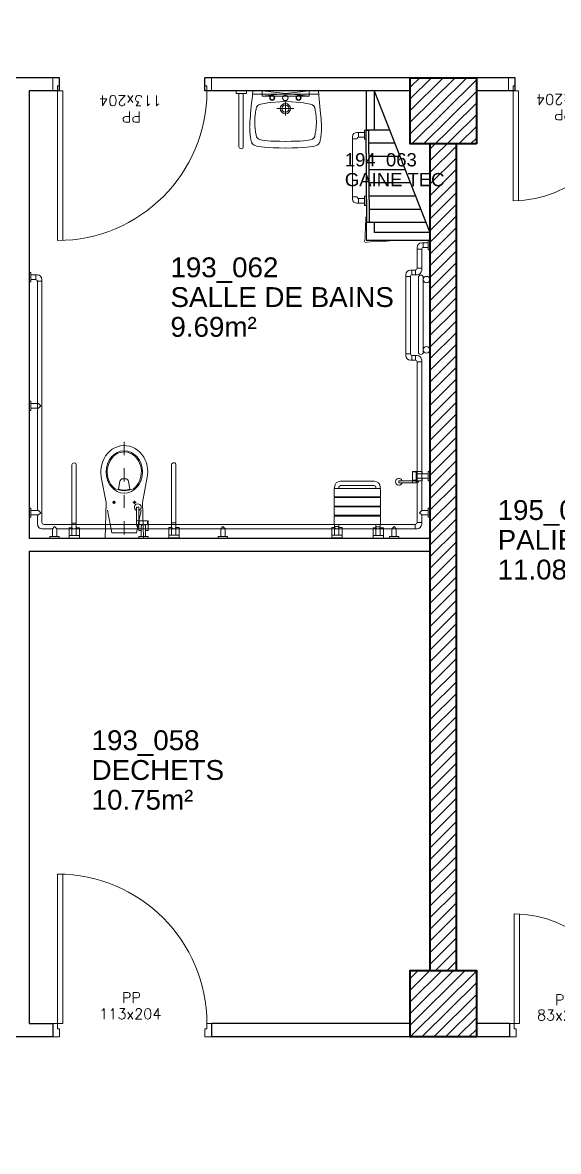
# Model space of a CAD drawing. Header units: millimetres. Extents: x -11 to 211, y -5 to 120.
# Drawn here: x 191.42 to 195.47, y 55.4 to 63.94 of the extents above; entities that cross this region are included whole.
import ezdxf
from ezdxf.enums import TextEntityAlignment as Align

# ---------------------------------------------------------------- set-up
doc = ezdxf.new("R2010")
doc.units = ezdxf.units.MM
doc.header["$LTSCALE"] = 0.1
doc.header["$MEASUREMENT"] = 0
doc.linetypes.add('CONTINU', pattern=[0])
doc.linetypes.add('HIDDEN2', pattern=[0.1875, 0.125, -0.0625])
doc.layers.get('0').update_dxf_attribs({"linetype": 'CONTINUOUS'})
for name, color, linetype in [('A_Etiqu_Gaine', 8, 'CONTINUOUS'), ('A_Etiqu_Gaine_ancien', 8, 'CONTINUOUS'), ('A_Etiqu_Gaine_code', 8, 'CONTINUOUS'), ('A_Etiqu_Local', 8, 'CONTINUOUS'), ('A_HACH_STRUC', 7, 'CONTINUOUS'), ('A_MUR_CLOIS', 7, 'CONTINU'), ('maçonnerie', 7, 'CONTINUOUS'), ("Protection d'angle", 7, 'CONTINUOUS')]:
    doc.layers.add(name, color=color, linetype=linetype)
for name, color, linetype, lineweight in [('A_MURS_STRU', 7, 'CONTINU', 40), ('A_PORTE', 8, 'CONTINU', 0), ('A_SANI', 5, 'CONTINU', 0)]:
    doc.layers.add(name, color=color, linetype=linetype, lineweight=lineweight)
doc.styles.add('Attribut', font='arial.ttf')
doc.styles.add('ROMANS8', font='romans8', dxfattribs={"height": 10})

# ---------------------------------------------------------------- blocks, each defined once
blk = doc.blocks.new("Protection d'angle")
at = {"layer": "Protection d'angle", "color": 7}
blk.add_lwpolyline([(-0.007, 0.352, 0, 0, 0), (-0.007, 0.153, 0, 0, 0), (0, 0.153, 0, 0, 0), (0, 0.142, 0, 0, 0), (-0.007, 0.142, 0, 0, 0), (-0.007, 0.037, 0, 0, 0), (0.004, 0.007, 0, 0, -0.490349), (0.006, -0.006, 0, 0, -0.490349), (-0.007, -0.004, 0, 0, 0), (-0.037, 0.007, 0, 0, 0), (-0.142, 0.007, 0, 0, 0), (-0.142, 0, 0, 0, 0), (-0.153, 0, 0, 0, 0), (-0.153, 0.007, 0, 0, 0), (-0.352, 0.007, 0.01, 0.01, 0), (-0.358, 0.007, 0.01, 0.01, 1), (-0.358, -0.002, 0.01, 0.01, 0), (-0.019, -0.016, 0.01, 0.01, 0.413602), (0.016, -0.016, 0.01, 0.01, 0.414214), (0.016, 0.019, 0.01, 0.01, 0), (0.002, 0.358, 0.01, 0.01, 1), (-0.007, 0.358, 0.01, 0.01, 0), (-0.007, 0.352, 0, 0, 0)], format="xyseb", dxfattribs=at)
blk = doc.blocks.new('A_Etiqu_Local')
at = {"style": 'Attribut', "flags": 1}
for tag, p in [('CODE_HOPITAL', (-0.4463, 1.632)), ('CODE_SITE', (-0.4463, 1.407)), ('CODE_BATIMENT', (-0.4463, 1.182)), ('CODE_SECTEUR', (-0.4463, 0.957)), ('CODE_ETAGE', (-0.4463, 0.732)), ('NOM_NORMALISE', (-0.4463, -0.843)), ('SECTEUR_ACTIVITE', (-0.4463, -1.068)), ('SOUS_SECTEUR_ACTIVITE', (-0.4463, -1.293)), ('VOLUME', (-0.4463, -1.518)), ('SERVICE', (-0.4463, -1.743)), ('CODE_UG', (-0.4463, -1.968)), ('CODE_UA', (-0.4463, -2.193)), ('CODE_POLE', (-0.4463, -2.418)), ('OCCUPANT_EXTERNE', (-0.4463, -2.643)), ('DISPONIBILITE', (-0.4463, -2.868)), ('ACCES_HANDICAPES', (-0.4463, -3.093)), ('NATURE_SOL', (-0.4463, -3.318)), ('RISQUE_LABORATOIRE', (-0.4463, -3.543)), ('AMIANTE', (-0.4463, -3.768))]:
    blk.add_attdef(tag, p, '', height=0.15, dxfattribs=at)
at = {"layer": 'A_Etiqu_Local', "style": 'Attribut'}
for tag, p in [('CODE_PIECE', (-0.4463, 0.282)), ('NOM_USAGE', (-0.4463, 0.057)), ('SURFACE', (-0.4463, -0.168))]:
    blk.add_attdef(tag, p, '', height=0.15, dxfattribs=at)
blk = doc.blocks.new('A_Etiqu_Gaine')
at = {"style": 'Attribut', "flags": 1}
for tag, p in [('CODE_HOPITAL', (-0.4323, 0.8651)), ('CODE_SITE', (-0.4323, 0.7151)), ('CODE_BATIMENT', (-0.4323, 0.5651)), ('CODE_SECTEUR', (-0.4323, 0.4151)), ('CODE_ETAGE', (-0.4323, 0.2651)), ('NOM_NORMALISE', (-0.4323, -0.3349)), ('SECTEUR_ACTIVITE', (-0.4323, -0.4849)), ('SOUS_SECTEUR_ACTIVITE', (-0.4323, -0.6349)), ('SURFACE', (-0.4323, -0.7849)), ('CODE_UG', (-0.4323, -0.9349)), ('CODE_POLE', (-0.4323, -1.0849)), ('AMIANTE', (-0.4323, -1.2349))]:
    blk.add_attdef(tag, p, '', height=0.1, dxfattribs=at)
at = {"layer": 'A_Etiqu_Gaine', "style": 'Attribut'}
blk.add_attdef('NOM_USAGE', (-0.4323, -0.1849), '', height=0.1, dxfattribs=at)
at = {"layer": 'A_Etiqu_Gaine_ancien', "style": 'Attribut'}
blk.add_attdef('CODE_PIECE_ANCIEN', (-0.4323, 0.1151), '', height=0.1, dxfattribs=at)
at = {"layer": 'A_Etiqu_Gaine_code', "style": 'Attribut'}
blk.add_attdef('CODE_PIECE', (-0.4323, -0.0349), '', height=0.1, dxfattribs=at)
blk = doc.blocks.new('BATI-10')
for p, q in [((0, 0.1), (0, 0)), ((0, 0.1), (0.035, 0.1)), ((0.035, 0.1), (0.035, 0.06)), ((0, 0), (0.05, 0)), ((0.035, 0.06), (0.05, 0.06)), ((0.05, 0.06), (0.05, 0))]:
    blk.add_line(p, q)
blk = doc.blocks.new('P110bt10')
for p, q in [((0.035, 1.23), (0.035, 0.1)), ((0.075, 1.2293), (0.075, 0.1)), ((0.035, 0.1), (0.075, 0.1))]:
    blk.add_line(p, q)
blk.add_arc((0.035, 0.1), 1.13, 0, 90)
blk.add_blockref('BATI-10', (0, 0))
at = {"xscale": -1}
blk.add_blockref('BATI-10', (1.2, 0), dxfattribs=at)
at = {"style": 'ROMANS8'}
for tag, p in [('DEF', (0.5949, 0.2559)), ('DIM', (0.5864, 0.1335))]:
    blk.add_attdef(tag, text='', height=0.08, dxfattribs=at).set_placement(p, align=Align.CENTER)
blk = doc.blocks.new('P80bt10')
for p, q in [((0.035, 0.93), (0.035, 0.1)), ((0.075, 0.929), (0.075, 0.1)), ((0, 0.1), (0, 0)), ((0, 0.1), (0.035, 0.1)), ((0.035, 0.1), (0.075, 0.1)), ((0.035, 0.1), (0.035, 0.06)), ((0.865, 0.1), (0.865, 0.06)), ((0.9, 0.1), (0.865, 0.1)), ((0.9, 0.1), (0.9, 0)), ((0, 0), (0.05, 0)), ((0.035, 0.06), (0.05, 0.06)), ((0.05, 0.06), (0.05, 0)), ((0.865, 0.06), (0.85, 0.06)), ((0.85, 0.06), (0.85, 0)), ((0.9, 0), (0.85, 0))]:
    blk.add_line(p, q)
blk.add_arc((0.035, 0.1), 0.83, 0, 90)
at = {"style": 'ROMANS8'}
for tag, p in [('DEF', (0.4163, 0.239)), ('DIM', (0.4087, 0.1245))]:
    blk.add_attdef(tag, text='', height=0.08, dxfattribs=at).set_placement(p, align=Align.CENTER)

msp = doc.modelspace()

# ---------------------------------------------------------------- hatches: boundary and pattern name
at = {"layer": 'A_HACH_STRUC'}
h = msp.add_hatch(dxfattribs=at)
h.set_pattern_fill('ANSI31', color=8, scale=0.5, angle=359.76959, style=0)
h.paths.add_polyline_path([(201.5499, 63.0209), (201.5499, 63.5209), (202.0499, 63.5209), (202.0499, 63.0209)])
h.paths.add_polyline_path([(201.5499, 56.2709), (201.5499, 56.7709), (202.0499, 56.7709), (202.0499, 56.2709)])
h.paths.add_polyline_path([(174.7499, 59.696), (174.2499, 59.696), (174.2499, 60.196), (174.7499, 60.196)], flags=17)
h.paths.add_polyline_path([(181.4499, 52.546), (181.4499, 53.046), (181.9499, 53.046), (181.9499, 52.546)], flags=17)
h.paths.add_polyline_path([(174.7499, 52.546), (174.2499, 52.546), (174.2499, 53.046), (174.7499, 53.046)], flags=17)
h.paths.add_polyline_path([(201.7164, 49.9462), (201.9164, 49.9462), (202.0662, 49.9462), (202.0662, 50.4462), (201.5662, 50.4462), (201.5662, 49.9462)])
h.paths.add_polyline_path([(194.5, 49.9462), (194.7, 49.9462), (194.8499, 49.9462), (194.8499, 50.4462), (194.3499, 50.4462), (194.3499, 49.9462)])
h.paths.add_polyline_path([(194.5, 69.2462), (194.7, 69.2462), (194.8499, 69.2462), (194.8499, 68.7462), (194.3499, 68.7462), (194.3499, 69.2462)])
edge = h.paths.add_edge_path()
edge.add_line((181.6498, 66.5712), (181.7498, 66.5712))
edge.add_line((174.4498, 66.5712), (174.5498, 66.5712))
edge.add_line((181.825, 67.2962), (181.825, 67.0462))
edge.add_line((181.5754, 67.2962), (181.825, 67.2962))
edge.add_line((181.5754, 67.2962), (181.5754, 67.0462))
edge.add_line((181.4499, 67.0462), (181.5754, 67.0462))
edge.add_line((181.4499, 67.0462), (181.4499, 66.5712))
edge.add_line((181.4499, 66.5712), (181.6498, 66.5712))
edge.add_line((181.9499, 67.0462), (181.825, 67.0462))
edge.add_line((181.7498, 66.5712), (181.9499, 66.5712))
edge.add_line((181.9499, 66.5712), (181.9499, 67.0462))
edge.add_line((174.7499, 67.0462), (174.625, 67.0462))
edge.add_line((174.625, 67.2962), (174.625, 67.0462))
edge.add_line((174.5498, 66.5712), (174.7499, 66.5712))
edge.add_line((174.7499, 66.5712), (174.7499, 67.0462))
edge.add_line((174.3753, 67.2962), (174.3753, 67.0462))
edge.add_line((174.2499, 67.0462), (174.3753, 67.0462))
edge.add_line((174.2499, 67.0462), (174.2499, 66.5712))
edge.add_line((174.2499, 66.5712), (174.4498, 66.5712))
edge.add_line((174.3753, 67.2962), (174.625, 67.2962))
edge.add_line((181.6498, 46.1962), (181.9499, 46.1962))
edge.add_line((181.9499, 46.1962), (181.9499, 45.7212))
edge.add_line((181.4499, 45.7212), (181.4499, 46.1962))
edge.add_line((181.4499, 46.1962), (181.6498, 46.1962))
edge.add_line((181.9499, 45.7212), (181.825, 45.7212))
edge.add_line((181.825, 45.4712), (181.825, 45.7212))
edge.add_line((181.5754, 45.4712), (181.825, 45.4712))
edge.add_line((181.5754, 45.4712), (181.5754, 45.7212))
edge.add_line((181.4499, 45.7212), (181.5754, 45.7212))
edge.add_line((174.4498, 46.1962), (174.7499, 46.1962))
edge.add_line((174.7499, 46.1962), (174.7499, 45.7212))
edge.add_line((174.7499, 45.7212), (174.625, 45.7212))
edge.add_line((174.625, 45.4712), (174.625, 45.7212))
edge.add_line((174.2499, 45.7212), (174.2499, 46.1962))
edge.add_line((174.2499, 46.1962), (174.4498, 46.1962))
edge.add_line((174.3753, 45.4712), (174.3753, 45.7212))
edge.add_line((174.2499, 45.7212), (174.3753, 45.7212))
edge.add_line((174.3753, 45.4712), (174.625, 45.4712))
h = msp.add_hatch(dxfattribs=at)
h.set_pattern_fill('ANSI31', color=8, scale=0.5, angle=359.76959, style=0)
h.set_pattern_definition([(44.7696, (193.829684, 56.77093), (-0.0440161, 0.04437154), [])])
h.paths.add_polyline_path([(194.8499, 63.5209), (194.3499, 63.5209), (194.3499, 63.0209), (194.6978, 63.0209), (194.8499, 63.0209)])
h.paths.add_polyline_path([(194.6978, 63.0209), (194.4978, 63.0209), (194.4978, 56.7709), (194.6978, 56.7709)])
h.paths.add_polyline_path([(193.8297, 62.6735), (194.6343, 62.6735), (194.6343, 62.8286), (193.8297, 62.8286)], flags=9)
h = msp.add_hatch(dxfattribs=at)
h.set_pattern_fill('ANSI31', color=8, scale=0.5, angle=359.76959, style=0)
h.set_pattern_definition([(44.77, (194.349856, 56.27093), (-0.044016, 0.0443715), [])])
edge = h.paths.add_edge_path()
edge.add_line((194.6978, 56.7709), (194.8499, 56.7709))
edge.add_line((194.8499, 56.7709), (194.8499, 56.2709))
edge.add_line((194.8499, 56.2709), (194.3499, 56.2709))
edge.add_line((194.3499, 56.2709), (194.3499, 56.7709))
edge.add_line((194.3499, 56.7709), (194.4978, 56.7709))

# ---------------------------------------------------------------- linework, layer by layer
at = {"layer": 'A_MUR_CLOIS', "color": 8, "linetype": 'Continuous'}
for p, q in [((191.6979, 63.5209), (191.3498, 63.5209)), ((191.6979, 63.4209), (191.6979, 63.5209)), ((194.3499, 63.5209), (192.7979, 63.5209)), ((192.7979, 63.4209), (192.7979, 63.5209)), ((195.1429, 63.5209), (194.8499, 63.5209)), ((195.1429, 63.4209), (195.1429, 63.5209)), ((191.6979, 63.4209), (191.4699, 63.4209)), ((194.3499, 63.4209), (192.7979, 63.4209)), ((195.1429, 63.4209), (194.8499, 63.4209)), ((194.1939, 63.1255), (194.0779, 63.1255)), ((194.2331, 63.0255), (194.0358, 63.0255)), ((194.2773, 62.9255), (194.0363, 62.9255)), ((194.3116, 62.8254), (194.0368, 62.8254)), ((194.3509, 62.7254), (194.0373, 62.7254)), ((194.3901, 62.6254), (194.0378, 62.6254)), ((194.4293, 62.5254), (194.0383, 62.5254)), ((194.4686, 62.4255), (194.0779, 62.4255)), ((194.4978, 62.3509), (194.0779, 62.3509)), ((194.4978, 62.2909), (194.0179, 62.2909)), ((191.4699, 56.3709), (191.6479, 56.3709)), ((191.6479, 56.3709), (191.6479, 56.2709)), ((194.3499, 56.3709), (192.8479, 56.3709)), ((192.8479, 56.3709), (192.8479, 56.2709)), ((195.0996, 56.3709), (194.8499, 56.3709)), ((195.0996, 56.3709), (195.0996, 56.2709)), ((191.6479, 56.2709), (191.2479, 56.2709)), ((194.3499, 56.2709), (192.8479, 56.2709)), ((195.0996, 56.2709), (194.8499, 56.2709))]:
    msp.add_line(p, q, dxfattribs=at)
at = {"layer": 'A_MUR_CLOIS', "color": 8}
for p, q in [((191.4699, 63.4209), (191.4699, 60.0409)), ((194.0179, 63.4209), (194.0179, 63.1255)), ((194.0779, 63.4209), (194.4978, 62.3509)), ((194.0779, 63.4209), (194.0779, 63.1255)), ((194.0779, 63.1255), (194.0179, 63.1255)), ((194.0779, 62.4255), (194.0179, 62.4255)), ((194.0179, 62.4255), (194.0179, 62.2909)), ((194.0779, 62.4255), (194.0779, 62.3509)), ((191.4699, 60.0409), (194.4978, 60.0409)), ((191.4699, 59.9409), (191.4699, 56.3709)), ((191.4699, 59.9409), (194.4978, 59.9409))]:
    msp.add_line(p, q, dxfattribs=at)
msp.add_lwpolyline([(194.0179, 63.1255), (194.0353, 63.1255), (194.0388, 62.4255), (194.0214, 62.4255)], close=True, dxfattribs=at)
at = {"layer": 'A_MURS_STRU', "color": 8, "linetype": 'Continuous'}
for p, q in [((194.4978, 63.0209), (194.4978, 56.7709)), ((194.6978, 63.0209), (194.6978, 56.7709))]:
    msp.add_line(p, q, dxfattribs=at)
at = {"layer": 'A_MURS_STRU', "color": 8}
msp.add_line((194.4978, 56.7709), (194.6978, 56.7709), dxfattribs=at)
at = {"layer": 'A_MURS_STRU', "color": 8, "linetype": 'Continuous'}
for points in [[(194.8499, 63.0209), (194.3499, 63.0209), (194.3499, 63.5209), (194.8499, 63.5209), (194.8499, 63.0209)], [(194.6978, 56.7709), (194.8499, 56.7709), (194.8499, 56.2709), (194.3499, 56.2709), (194.3499, 56.7709), (194.4978, 56.7709)]]:
    msp.add_lwpolyline(points, dxfattribs=at)
at = {"layer": 'A_SANI', "color": 8}
for p, q in [((193.0348, 63.4209), (193.1128, 63.4209)), ((193.0348, 63.401), (193.0348, 63.4209)), ((193.1128, 63.4209), (193.1128, 63.401)), ((193.5862, 63.4209), (193.2296, 63.382)), ((193.2296, 63.4209), (193.5862, 63.382)), ((193.0348, 63.401), (193.1128, 63.401)), ((193.0548, 62.9996), (193.0548, 63.401)), ((193.0878, 62.9996), (193.0878, 63.401)), ((193.9129, 63.0771), (193.9129, 62.6038)), ((193.9465, 63.108), (194.0047, 63.108)), ((193.957, 63.073), (194.0047, 63.073)), ((193.96, 63.0733), (193.96, 63.108)), ((193.9477, 63.0601), (193.9129, 63.0601)), ((193.9477, 62.6208), (193.9129, 62.6208)), ((193.9465, 62.5729), (194.0047, 62.5729)), ((193.957, 62.6079), (194.0047, 62.6079)), ((193.96, 62.6076), (193.96, 62.5729)), ((194.4013, 62.0803), (194.4013, 62.2384)), ((194.4363, 62.2253), (194.4013, 62.2253)), ((194.4363, 62.2734), (194.4846, 62.2734)), ((194.4363, 62.0671), (194.4363, 62.2249)), ((194.4486, 62.2384), (194.4486, 62.2734)), ((194.4498, 62.2384), (194.4846, 62.2384)), ((194.3878, 62.0671), (194.3508, 62.0671)), ((194.363, 62.0321), (194.363, 62.0671)), ((194.3891, 62.0671), (194.3891, 62.0321)), ((194.4363, 62.0803), (194.4013, 62.0803)), ((191.5314, 62.0306), (191.4831, 62.0306)), ((191.5179, 61.9956), (191.4831, 61.9956)), ((191.5191, 61.9956), (191.5191, 62.0306)), ((191.5314, 61.9825), (191.5664, 61.9825)), ((191.5314, 61.9825), (191.5314, 60.2494)), ((191.5664, 61.9956), (191.5664, 60.1576)), ((194.3158, 61.4219), (194.3158, 62.0321)), ((194.3508, 62.019), (194.3158, 62.019)), ((194.3508, 61.435), (194.3508, 62.019)), ((194.4013, 62.0321), (194.3643, 62.0321)), ((194.3508, 61.435), (194.3158, 61.435)), ((194.3878, 61.3869), (194.3508, 61.3869)), ((194.363, 61.4219), (194.363, 61.3869)), ((194.4013, 61.4219), (194.3643, 61.4219)), ((194.3891, 61.3869), (194.3891, 61.4219)), ((194.4363, 61.3737), (194.4013, 61.3737)), ((194.4013, 61.3737), (194.4013, 60.1584)), ((194.4363, 61.3869), (194.4363, 60.2494)), ((191.4831, 61.0574), (191.5401, 61.0574)), ((191.4831, 61.0244), (191.5401, 61.0244)), ((191.5566, 61.0409), (191.5401, 61.0574)), ((191.5401, 61.0244), (191.5566, 61.0409)), ((191.7924, 60.5938), (191.7924, 60.0609)), ((191.8254, 60.0609), (191.8254, 60.5938)), ((192.5463, 60.5952), (192.5463, 60.0624)), ((192.5793, 60.0624), (192.5793, 60.5952)), ((194.3672, 60.458), (194.3672, 60.5442)), ((194.4392, 60.5442), (194.3672, 60.5442)), ((194.3946, 60.5409), (194.3672, 60.5409)), ((194.3946, 60.5409), (194.3946, 60.458)), ((194.4846, 60.5259), (194.4081, 60.5259)), ((194.4392, 60.5259), (194.4392, 60.5442)), ((193.7778, 60.4259), (193.7778, 60.4163)), ((193.8108, 60.4259), (193.8108, 60.4163)), ((194.0778, 60.4709), (193.8228, 60.4709)), ((194.0778, 60.4379), (193.8228, 60.4379)), ((194.0898, 60.4163), (194.0898, 60.4259)), ((194.1228, 60.4162), (194.1228, 60.4259)), ((194.2641, 60.458), (194.2641, 60.4749)), ((194.4392, 60.4749), (194.2641, 60.4749)), ((194.3946, 60.458), (194.2641, 60.458)), ((194.3946, 60.4781), (194.3672, 60.4781)), ((194.3946, 60.4749), (194.4123, 60.4699)), ((194.3946, 60.458), (194.4123, 60.463)), ((194.4846, 60.4929), (194.4081, 60.4929)), ((194.4123, 60.4699), (194.4123, 60.463)), ((194.4392, 60.4749), (194.4392, 60.4929)), ((193.7757, 60.4143), (193.7757, 60.3545)), ((193.7757, 60.3447), (193.7757, 60.2849)), ((193.7774, 60.3525), (193.7774, 60.3467)), ((193.7778, 60.4163), (194.1219, 60.4163)), ((193.7778, 60.3525), (194.1219, 60.3525)), ((193.7778, 60.3467), (194.1219, 60.3467)), ((193.8108, 60.3525), (193.8108, 60.3467)), ((194.0771, 60.3467), (194.0771, 60.3525)), ((194.1223, 60.3467), (194.1223, 60.3525)), ((194.124, 60.3545), (194.124, 60.4143)), ((194.124, 60.2849), (194.124, 60.3447)), ((191.4831, 60.2494), (191.5401, 60.2494)), ((191.5566, 60.2329), (191.5401, 60.2494)), ((192.282, 60.1441), (192.282, 60.2747)), ((192.282, 60.2747), (192.2989, 60.2747)), ((192.2989, 60.0996), (192.2989, 60.2747)), ((193.7757, 60.2751), (193.7757, 60.2153)), ((193.7774, 60.2829), (193.7774, 60.2771)), ((193.7778, 60.2829), (194.1219, 60.2829)), ((193.7778, 60.2771), (194.1219, 60.2771)), ((193.8108, 60.2829), (193.8108, 60.2771)), ((194.0771, 60.2771), (194.0771, 60.2829)), ((194.1223, 60.2771), (194.1223, 60.2829)), ((194.124, 60.2153), (194.124, 60.2751)), ((194.4198, 60.2329), (194.4363, 60.2494)), ((194.4846, 60.2494), (194.4363, 60.2494)), ((191.4831, 60.2164), (191.5401, 60.2164)), ((191.5314, 60.2164), (191.5314, 60.1461)), ((191.5401, 60.2164), (191.5566, 60.2329)), ((192.282, 60.1715), (192.3682, 60.1715)), ((192.3021, 60.1441), (192.3021, 60.1715)), ((192.3649, 60.1441), (192.3649, 60.1715)), ((192.3682, 60.0996), (192.3682, 60.1715)), ((193.7757, 60.2055), (193.7757, 60.1457)), ((193.7774, 60.2133), (193.7774, 60.2075)), ((193.7778, 60.2133), (194.1219, 60.2133)), ((193.7778, 60.2075), (194.1219, 60.2075)), ((193.8108, 60.2133), (193.8108, 60.2075)), ((194.0771, 60.2075), (194.0771, 60.2133)), ((194.1223, 60.2075), (194.1223, 60.2133)), ((194.124, 60.1457), (194.124, 60.2055)), ((194.4363, 60.2164), (194.4198, 60.2329)), ((194.4363, 60.2164), (194.4363, 60.1461)), ((194.4846, 60.2164), (194.4363, 60.2164)), ((191.5664, 60.1111), (191.6454, 60.1111)), ((191.5799, 60.1441), (194.3882, 60.1441)), ((191.6454, 60.1111), (191.6619, 60.1276)), ((191.6454, 60.0541), (191.6454, 60.1111)), ((191.6619, 60.1276), (191.6784, 60.1111)), ((191.6784, 60.1111), (194.4013, 60.1111)), ((191.6784, 60.0541), (191.6784, 60.1111)), ((191.7725, 60.1189), (191.7725, 60.0409)), ((191.7924, 60.1189), (191.7725, 60.1189)), ((191.8254, 60.154), (191.7924, 60.154)), ((191.8505, 60.1189), (191.8254, 60.1189)), ((191.8505, 60.0409), (191.8505, 60.1189)), ((192.282, 60.1441), (192.287, 60.1265)), ((192.2939, 60.1265), (192.287, 60.1265)), ((192.2989, 60.1441), (192.2939, 60.1265)), ((192.2989, 60.0996), (192.3169, 60.0996)), ((192.3169, 60.0541), (192.3169, 60.1306)), ((192.3499, 60.0541), (192.3499, 60.1306)), ((192.3499, 60.0996), (192.3682, 60.0996)), ((192.5463, 60.1204), (192.5263, 60.1204)), ((192.5263, 60.1204), (192.5263, 60.0424)), ((192.5793, 60.1555), (192.5463, 60.1555)), ((192.6043, 60.1204), (192.5793, 60.1204)), ((192.6043, 60.0424), (192.6043, 60.1204)), ((192.9339, 60.1276), (192.9174, 60.1111)), ((192.9174, 60.0541), (192.9174, 60.1111)), ((192.9504, 60.1111), (192.9339, 60.1276)), ((192.9504, 60.0541), (192.9504, 60.1111)), ((193.7778, 60.1204), (193.7578, 60.1204)), ((193.7578, 60.1204), (193.7578, 60.0424)), ((193.7778, 60.1442), (193.7778, 60.0624)), ((193.8108, 60.1279), (193.7778, 60.1279)), ((193.8108, 60.0624), (193.8108, 60.1442)), ((193.8358, 60.1204), (193.8108, 60.1204)), ((193.8358, 60.0424), (193.8358, 60.1204)), ((194.0898, 60.1189), (194.0698, 60.1189)), ((194.0698, 60.1189), (194.0698, 60.0409)), ((194.0898, 60.1442), (194.0898, 60.0609)), ((194.1228, 60.1264), (194.0898, 60.1264)), ((194.1228, 60.0609), (194.1228, 60.1442)), ((194.1478, 60.1189), (194.1228, 60.1189)), ((194.1478, 60.0409), (194.1478, 60.1189)), ((194.2278, 60.1276), (194.2113, 60.1111)), ((194.2113, 60.0541), (194.2113, 60.1111)), ((194.2443, 60.1111), (194.2278, 60.1276)), ((194.2443, 60.0541), (194.2443, 60.1111)), ((194.3882, 60.1441), (194.3882, 60.1111)), ((194.4013, 60.1584), (194.4363, 60.1584)), ((191.7725, 60.0609), (191.8505, 60.0609)), ((191.7725, 60.0409), (191.8505, 60.0409)), ((192.5263, 60.0624), (192.6043, 60.0624)), ((192.5263, 60.0424), (192.6043, 60.0424)), ((193.7578, 60.0624), (193.8358, 60.0624)), ((193.7578, 60.0424), (193.8358, 60.0424)), ((194.0698, 60.0609), (194.1478, 60.0609)), ((194.0698, 60.0409), (194.1478, 60.0409))]:
    msp.add_line(p, q, dxfattribs=at)
at = {"layer": 'A_SANI', "color": 8, "linetype": 'Continuous'}
for p, q in [((193.6556, 63.4209), (193.1603, 63.4209)), ((193.6556, 63.396), (193.1603, 63.396)), ((193.2212, 63.3214), (193.2115, 63.3183)), ((193.234, 63.3245), (193.2212, 63.3214)), ((193.2504, 63.3274), (193.234, 63.3245)), ((193.2712, 63.3304), (193.2504, 63.3274)), ((193.2968, 63.3333), (193.2712, 63.3304)), ((193.3279, 63.3362), (193.2968, 63.3333)), ((193.3651, 63.3391), (193.3279, 63.3362)), ((193.4091, 63.3421), (193.3651, 63.3391)), ((193.4057, 63.3421), (193.4497, 63.3391)), ((193.406, 63.3384), (193.406, 63.2363)), ((193.4497, 63.3391), (193.4869, 63.3362)), ((193.4869, 63.3362), (193.518, 63.3333)), ((193.518, 63.3333), (193.5436, 63.3304)), ((193.5436, 63.3304), (193.5644, 63.3274)), ((193.5644, 63.3274), (193.5808, 63.3245)), ((193.5808, 63.3245), (193.5936, 63.3214)), ((193.5936, 63.3214), (193.6033, 63.3183)), ((193.1783, 63.2432), (193.1771, 63.2321)), ((193.1796, 63.2538), (193.1783, 63.2432)), ((193.181, 63.2638), (193.1796, 63.2538)), ((193.1825, 63.2731), (193.181, 63.2638)), ((193.1841, 63.2815), (193.1825, 63.2731)), ((193.1857, 63.2888), (193.1841, 63.2815)), ((193.1865, 63.292), (193.1857, 63.2888)), ((193.1873, 63.2949), (193.1865, 63.292)), ((193.1882, 63.2976), (193.1873, 63.2949)), ((193.1892, 63.3001), (193.1882, 63.2976)), ((193.1903, 63.3024), (193.1892, 63.3001)), ((193.1916, 63.3045), (193.1903, 63.3024)), ((193.1931, 63.3065), (193.1916, 63.3045)), ((193.1947, 63.3083), (193.1931, 63.3065)), ((193.1967, 63.3101), (193.1947, 63.3083)), ((193.1989, 63.3118), (193.1967, 63.3101)), ((193.2043, 63.3151), (193.1989, 63.3118)), ((193.2115, 63.3183), (193.2043, 63.3151)), ((193.4692, 63.2874), (193.3427, 63.2874)), ((193.6033, 63.3183), (193.6105, 63.3151)), ((193.6105, 63.3151), (193.6159, 63.3118)), ((193.6159, 63.3118), (193.6181, 63.3101)), ((193.6181, 63.3101), (193.6201, 63.3083)), ((193.6201, 63.3083), (193.6217, 63.3065)), ((193.6217, 63.3065), (193.6232, 63.3045)), ((193.6232, 63.3045), (193.6245, 63.3024)), ((193.6245, 63.3024), (193.6256, 63.3001)), ((193.6256, 63.3001), (193.6266, 63.2976)), ((193.6266, 63.2976), (193.6275, 63.2949)), ((193.6275, 63.2949), (193.6283, 63.292)), ((193.6283, 63.292), (193.6291, 63.2888)), ((193.6291, 63.2888), (193.6307, 63.2815)), ((193.6307, 63.2815), (193.6323, 63.2731)), ((193.6323, 63.2731), (193.6338, 63.2639)), ((193.6338, 63.2639), (193.6352, 63.2539)), ((193.6352, 63.2539), (193.6365, 63.2434)), ((193.6365, 63.2434), (193.6376, 63.2325)), ((193.1747, 63.1977), (193.1743, 63.1863)), ((193.1747, 63.175), (193.1743, 63.1863)), ((193.1753, 63.2092), (193.1747, 63.1977)), ((193.1753, 63.1635), (193.1747, 63.175)), ((193.1761, 63.2207), (193.1753, 63.2092)), ((193.1761, 63.1519), (193.1753, 63.1635)), ((193.1771, 63.2321), (193.1761, 63.2207)), ((193.1771, 63.1406), (193.1761, 63.1519)), ((193.6376, 63.2325), (193.6386, 63.2215)), ((193.6376, 63.1401), (193.6386, 63.1512)), ((193.6386, 63.2215), (193.6395, 63.2103)), ((193.6386, 63.1512), (193.6395, 63.1624)), ((193.6395, 63.2103), (193.6401, 63.1993)), ((193.6395, 63.1624), (193.6401, 63.1734)), ((193.6401, 63.1993), (193.6404, 63.1885)), ((193.6401, 63.1734), (193.6404, 63.1842)), ((193.1783, 63.1295), (193.1771, 63.1406)), ((193.1796, 63.1189), (193.1783, 63.1295)), ((193.181, 63.1088), (193.1796, 63.1189)), ((193.1825, 63.0996), (193.181, 63.1088)), ((193.1841, 63.0912), (193.1825, 63.0996)), ((193.1857, 63.0839), (193.1841, 63.0912)), ((193.1865, 63.0807), (193.1857, 63.0839)), ((193.1873, 63.0777), (193.1865, 63.0807)), ((193.1882, 63.075), (193.1873, 63.0777)), ((193.1892, 63.0725), (193.1882, 63.075)), ((193.1903, 63.0703), (193.1892, 63.0725)), ((193.1916, 63.0681), (193.1903, 63.0703)), ((193.1931, 63.0662), (193.1916, 63.0681)), ((193.1947, 63.0643), (193.1931, 63.0662)), ((193.1967, 63.0625), (193.1947, 63.0643)), ((193.6181, 63.0625), (193.6201, 63.0643)), ((193.6201, 63.0643), (193.6217, 63.0662)), ((193.6217, 63.0662), (193.6232, 63.0681)), ((193.6232, 63.0681), (193.6245, 63.0703)), ((193.6245, 63.0703), (193.6256, 63.0725)), ((193.6256, 63.0725), (193.6266, 63.075)), ((193.6266, 63.075), (193.6275, 63.0777)), ((193.6275, 63.0777), (193.6283, 63.0807)), ((193.6283, 63.0807), (193.6291, 63.0839)), ((193.6291, 63.0839), (193.6307, 63.0912)), ((193.6307, 63.0912), (193.6323, 63.0995)), ((193.6323, 63.0995), (193.6338, 63.1088)), ((193.6338, 63.1088), (193.6352, 63.1187)), ((193.6352, 63.1187), (193.6365, 63.1292)), ((193.6365, 63.1292), (193.6376, 63.1401)), ((193.1989, 63.0608), (193.1967, 63.0625)), ((193.2043, 63.0575), (193.1989, 63.0608)), ((193.2115, 63.0544), (193.2043, 63.0575)), ((193.2212, 63.0515), (193.2115, 63.0544)), ((193.234, 63.0488), (193.2212, 63.0515)), ((193.2504, 63.0464), (193.234, 63.0488)), ((193.2712, 63.0443), (193.2504, 63.0464)), ((193.2968, 63.0426), (193.2712, 63.0443)), ((193.3279, 63.0413), (193.2968, 63.0426)), ((193.3651, 63.0404), (193.3279, 63.0413)), ((193.4091, 63.0401), (193.3651, 63.0404)), ((193.4057, 63.0401), (193.4497, 63.0404)), ((193.4497, 63.0404), (193.4869, 63.0413)), ((193.4869, 63.0413), (193.518, 63.0426)), ((193.518, 63.0426), (193.5436, 63.0443)), ((193.5436, 63.0443), (193.5644, 63.0464)), ((193.5644, 63.0464), (193.5808, 63.0488)), ((193.5808, 63.0488), (193.5936, 63.0515)), ((193.5936, 63.0515), (193.6033, 63.0544)), ((193.6033, 63.0544), (193.6105, 63.0575)), ((193.6105, 63.0575), (193.6159, 63.0608)), ((193.6159, 63.0608), (193.6181, 63.0625)), ((192.0509, 60.3109), (192.0145, 60.5014)), ((192.1553, 60.4684), (192.1456, 60.4103)), ((192.1969, 60.4893), (192.18, 60.4893)), ((192.2215, 60.4684), (192.2313, 60.4101)), ((192.3259, 60.3109), (192.3624, 60.5014)), ((192.0434, 60.0409), (192.0509, 60.3109)), ((192.0953, 60.0817), (192.0611, 60.2516)), ((192.0989, 60.3109), (192.1229, 60.3109)), ((192.1109, 60.2989), (192.1109, 60.3229)), ((192.2779, 60.3109), (192.2539, 60.3109)), ((192.2659, 60.2989), (192.2659, 60.3229)), ((192.2816, 60.0817), (192.3158, 60.2516)), ((192.3334, 60.0409), (192.3259, 60.3109)), ((192.2816, 60.0817), (192.0953, 60.0817))]:
    msp.add_line(p, q, dxfattribs=at)
at = {"layer": 'A_SANI', "color": 8, "linetype": 'HIDDEN2'}
msp.add_line((192.1884, 60.7688), (192.1884, 60.0166), dxfattribs=at)
at = {"layer": 'A_SANI', "color": 8, "linetype": 'Continuous'}
for points in [[(193.4099, 62.9892), (193.3585, 62.99), (193.3149, 62.9912), (193.2785, 62.993), (193.2485, 62.9952), (193.2242, 62.9979), (193.2049, 63.001), (193.1898, 63.0045), (193.1783, 63.0083), (193.1696, 63.0125), (193.163, 63.017), (193.163, 63.017), (193.1602, 63.0194), (193.1578, 63.0219), (193.1557, 63.0246), (193.1538, 63.0274), (193.1521, 63.0305), (193.1506, 63.0339), (193.1492, 63.0375), (193.148, 63.0416), (193.1469, 63.046), (193.1458, 63.0509), (193.1458, 63.0509), (193.1448, 63.0562), (193.1438, 63.0619), (193.1428, 63.0679), (193.1419, 63.0742), (193.1411, 63.0807), (193.1403, 63.0872), (193.1395, 63.0938), (193.1388, 63.1003), (193.1382, 63.1067), (193.1376, 63.1129), (193.1376, 63.1129), (193.1372, 63.1188), (193.1368, 63.1245), (193.1365, 63.1301), (193.1363, 63.1357), (193.1362, 63.1414), (193.1361, 63.1472), (193.1362, 63.1532), (193.1364, 63.1596), (193.1367, 63.1664), (193.137, 63.1737), (193.137, 63.1737), (193.1381, 63.1901), (193.1396, 63.2086), (193.1414, 63.2293), (193.1435, 63.252), (193.1458, 63.2764), (193.1484, 63.3025), (193.1512, 63.3302), (193.1541, 63.3592), (193.1572, 63.3895), (193.1603, 63.4209)], [(193.406, 62.9892), (193.4574, 62.99), (193.5009, 62.9912), (193.5374, 62.993), (193.5674, 62.9952), (193.5916, 62.9979), (193.611, 63.001), (193.626, 63.0045), (193.6376, 63.0083), (193.6463, 63.0125), (193.6529, 63.017), (193.6529, 63.017), (193.6556, 63.0194), (193.658, 63.0219), (193.6602, 63.0246), (193.6621, 63.0274), (193.6638, 63.0305), (193.6653, 63.0339), (193.6666, 63.0375), (193.6678, 63.0416), (193.6689, 63.046), (193.67, 63.0509), (193.67, 63.0509), (193.671, 63.0562), (193.672, 63.0619), (193.673, 63.0679), (193.6739, 63.0742), (193.6748, 63.0807), (193.6756, 63.0872), (193.6764, 63.0938), (193.677, 63.1003), (193.6777, 63.1067), (193.6782, 63.1129), (193.6782, 63.1129), (193.6787, 63.1188), (193.6791, 63.1245), (193.6794, 63.1301), (193.6796, 63.1357), (193.6797, 63.1414), (193.6797, 63.1472), (193.6796, 63.1532), (193.6795, 63.1596), (193.6792, 63.1664), (193.6788, 63.1737), (193.6788, 63.1737), (193.6778, 63.1901), (193.6763, 63.2086), (193.6745, 63.2293), (193.6724, 63.252), (193.67, 63.2764), (193.6674, 63.3025), (193.6646, 63.3302), (193.6617, 63.3592), (193.6587, 63.3895), (193.6556, 63.4209)]]:
    msp.add_lwpolyline(points, dxfattribs=at)
at = {"layer": 'A_SANI', "color": 8}
for points in [[(193.2296, 63.4209), (193.5862, 63.4209), (193.5862, 63.382), (193.2296, 63.382)], [(194.0047, 63.1255), (194.0179, 63.1255), (194.0179, 63.0555), (194.0047, 63.0555)], [(194.0047, 62.5554), (194.0179, 62.5554), (194.0179, 62.6254), (194.0047, 62.6254)], [(194.4846, 62.2909), (194.4978, 62.2909), (194.4978, 62.2209), (194.4846, 62.2209)], [(191.4831, 62.0481), (191.4699, 62.0481), (191.4699, 61.9781), (191.4831, 61.9781)], [(191.4699, 61.0759), (191.4831, 61.0759), (191.4831, 61.0059), (191.4699, 61.0059)], [(194.4978, 60.5444), (194.4846, 60.5444), (194.4846, 60.4744), (194.4978, 60.4744)], [(191.4699, 60.2679), (191.4831, 60.2679), (191.4831, 60.1979), (191.4699, 60.1979)], [(194.4978, 60.2679), (194.4846, 60.2679), (194.4846, 60.1979), (194.4978, 60.1979)], [(191.6969, 60.0409), (191.6969, 60.0541), (191.6269, 60.0541), (191.6269, 60.0409)], [(192.3684, 60.0409), (192.3684, 60.0541), (192.2984, 60.0541), (192.2984, 60.0409)], [(192.8989, 60.0409), (192.8989, 60.0541), (192.9689, 60.0541), (192.9689, 60.0409)], [(194.1928, 60.0409), (194.1928, 60.0541), (194.2628, 60.0541), (194.2628, 60.0409)]]:
    msp.add_lwpolyline(points, close=True, dxfattribs=at)
msp.add_lwpolyline([(194.4287, 62.0297), (194.4308, 62.0297, -0.414214), (194.4478, 62.0126), (194.4478, 61.4464, -0.414214), (194.4308, 61.4293), (194.4287, 61.4293, -0.414214), (194.4116, 61.4464), (194.4116, 62.0126, -0.414214)], format="xyb", close=True, dxfattribs=at)
at = {"layer": 'A_SANI', "color": 8, "linetype": 'Continuous'}
for centre, radius in [((193.3065, 63.3689), 0.0189), ((193.3065, 63.3689), 0.0144), ((193.406, 63.2874), 0.0387), ((193.406, 63.3689), 0.0204), ((193.5055, 63.3689), 0.0189), ((193.5055, 63.3689), 0.0144), ((193.406, 63.2874), 0.0274), ((192.1109, 60.3109), 0.008), ((192.2659, 60.3109), 0.008)]:
    msp.add_circle(centre, radius, dxfattribs=at)
at = {"layer": 'A_SANI', "color": 8}
for centre in [(194.4728, 61.9948), (194.4728, 61.4642)]:
    msp.add_circle(centre, 0.0248, dxfattribs=at)
for centre, radius, start, end in [((193.9471, 63.0736), 0.0344, 88.97848, 174.17095), ((193.9612, 63.0601), 0.0135, 108.07602, 180), ((193.0713, 63.0006), 0.0165, 183.30571, 3.30571), ((193.9471, 62.6073), 0.0344, 185.82905, 271.02152), ((193.9612, 62.6208), 0.0135, 180, 251.92398), ((194.4363, 62.2384), 0.035, 90, 180), ((194.4498, 62.2249), 0.0135, 90, 180), ((194.3508, 62.0321), 0.035, 90, 180), ((194.3878, 62.0806), 0.0135, 270, 0), ((194.4013, 62.0671), 0.035, 270, 0), ((191.5179, 61.9821), 0.0135, 360, 90), ((191.5314, 61.9956), 0.035, 0, 90), ((194.3643, 62.0186), 0.0135, 90, 180), ((194.3508, 61.4219), 0.035, 180, 270), ((194.3643, 61.4354), 0.0135, 180, 270), ((194.3878, 61.3734), 0.0135, 360, 90), ((194.4013, 61.3869), 0.035, 0, 90), ((191.8089, 60.5928), 0.0165, 356.69429, 176.69429), ((192.5628, 60.5943), 0.0165, 356.69429, 176.69429), ((194.4098, 60.5108), 0.0153, 96.43773, 184.64534), ((194.4101, 60.5084), 0.0156, 175.65617, 262.58695), ((193.8228, 60.4259), 0.045, 90, 180), ((193.8228, 60.4259), 0.012, 90, 180), ((194.0778, 60.4259), 0.045, 360, 90), ((194.0778, 60.4259), 0.012, 360, 90), ((194.2641, 60.4665), 0.0255, 19.27696, 340.72304), ((193.7778, 60.4143), 0.00204, 90, 180), ((193.7778, 60.3545), 0.00204, 180, 270), ((193.7778, 60.3447), 0.00204, 90, 180), ((194.1219, 60.4143), 0.00204, 360, 90), ((194.1219, 60.3545), 0.00204, 270, 360), ((194.1219, 60.3447), 0.00204, 360, 90), ((192.2905, 60.2747), 0.0255, 289.27696, 250.72304), ((193.7778, 60.2849), 0.00204, 180, 270), ((193.7778, 60.2751), 0.00204, 90, 180), ((194.1219, 60.2849), 0.00204, 270, 360), ((194.1219, 60.2751), 0.00204, 360, 90), ((193.7778, 60.2153), 0.00204, 180, 270), ((193.7778, 60.2055), 0.00204, 90, 180), ((194.1219, 60.2153), 0.00204, 270, 360), ((194.1219, 60.2055), 0.00204, 360, 90), ((191.5664, 60.1461), 0.035, 180, 270), ((191.5799, 60.1576), 0.0135, 180, 270), ((191.8089, 60.126), 0.018, 203.27806, 336.72194), ((192.3323, 60.1286), 0.0156, 85.65617, 172.58695), ((192.3348, 60.1289), 0.0153, 6.43773, 94.64534), ((192.5628, 60.1275), 0.018, 203.27806, 336.72194), ((193.7778, 60.1457), 0.00204, 180, 270), ((193.7943, 60.1275), 0.018, 203.27806, 336.72194), ((194.1063, 60.126), 0.018, 203.27806, 336.72194), ((194.1219, 60.1457), 0.00204, 270, 360), ((194.3859, 60.1594), 0.0154, 278.57856, 356.16269), ((194.4013, 60.1461), 0.035, 270, 0)]:
    msp.add_arc(centre, radius, start, end, dxfattribs=at)
at = {"layer": 'A_SANI', "color": 8, "linetype": 'Continuous'}
for centre, radius, start, end in [((192.1417, 60.4594), 0.05, 226.30834, 244.72327), ((192.18, 60.4643), 0.025, 90, 170.48257), ((192.1969, 60.4643), 0.025, 9.51743, 90), ((192.2358, 60.4594), 0.05, 295.2614, 314.08403), ((192.1888, 60.5591), 0.1602, 244.72327, 295.2614), ((192.1888, 60.5646), 0.1602, 254.35123, 285.38551)]:
    msp.add_arc(centre, radius, start, end, dxfattribs=at)
msp.add_ellipse((192.1884, 60.5409), major_axis=(0, 0.16), ratio=0.859387, start_param=3.141593, end_param=9.424778, dxfattribs=at)
for points, knots in [([(192.3624, 60.5014), (192.367, 60.5279), (192.3672, 60.5573), (192.3488, 60.6485), (192.3068, 60.7049), (192.1933, 60.7521), (192.1246, 60.7392), (192.0317, 60.6563), (192.007, 60.5897), (192.012, 60.5173), (192.013, 60.5093), (192.0145, 60.5014)], [1.357319, 1.357319, 1.357319, 1.357319, 1.801245, 1.801245, 2.798426, 2.798426, 3.795608, 3.795608, 4.792789, 4.792789, 4.916836, 4.916836, 4.916836, 4.916836]), ([(192.2706, 60.4235), (192.306, 60.4578), (192.3243, 60.5158), (192.3069, 60.6236), (192.2708, 60.6703), (192.1818, 60.7023), (192.1305, 60.6876), (192.0639, 60.61), (192.0507, 60.5484), (192.0724, 60.4671), (192.0876, 60.442), (192.1072, 60.4233)], [0.692162, 0.692162, 0.692162, 0.692162, 1.75636, 1.75636, 2.841981, 2.841981, 3.927602, 3.927602, 5.013223, 5.013223, 5.598138, 5.598138, 5.598138, 5.598138])]:
    msp.add_open_spline(points, degree=3, knots=knots, dxfattribs=at)

# ---------------------------------------------------------------- block references
at = {"layer": 'A_Etiqu_Gaine', "color": 8}
msp.add_blockref('A_Etiqu_Gaine', (194.2879, 62.8859), dxfattribs=at).add_auto_attribs({'CODE_PIECE': '194_063', 'NOM_USAGE': 'GAINE TEC'})
at = {"layer": 'A_Etiqu_Local', "color": 8}
ref = msp.add_blockref('A_Etiqu_Local', (192.9839, 61.7309), dxfattribs=at)
ref.add_attrib('CODE_PIECE', '193_062', (192.5375, 62.0129), dxfattribs={"height": 0.15, "style": 'Attribut'})
ref.add_attrib('NOM_USAGE', 'SALLE DE BAINS', (192.5375, 61.7879), dxfattribs={"height": 0.15, "style": 'Attribut'})
ref.add_attrib('SURFACE', '9.69m²', (192.5375, 61.5629), dxfattribs={"height": 0.15, "style": 'Attribut'})
ref = msp.add_blockref('A_Etiqu_Local', (195.4568, 59.8959), dxfattribs=at)
ref.add_attrib('CODE_PIECE', '195_060', (195.0104, 60.1779), dxfattribs={"height": 0.15, "style": 'Attribut'})
ref.add_attrib('NOM_USAGE', 'PALIER', (195.0104, 59.9529), dxfattribs={"height": 0.15, "style": 'Attribut'})
ref.add_attrib('SURFACE', '11.08m²', (195.0104, 59.7279), dxfattribs={"height": 0.15, "style": 'Attribut'})
ref = msp.add_blockref('A_Etiqu_Local', (192.3881, 58.1559), dxfattribs=at)
ref.add_attrib('CODE_PIECE', '193_058', (191.9418, 58.4379), dxfattribs={"height": 0.15, "style": 'Attribut'})
ref.add_attrib('NOM_USAGE', 'DECHETS', (191.9418, 58.2129), dxfattribs={"height": 0.15, "style": 'Attribut'})
ref.add_attrib('SURFACE', '10.75m²', (191.9418, 57.9879), dxfattribs={"height": 0.15, "style": 'Attribut'})
at = {"layer": 'A_PORTE', "color": 8}
ref = msp.add_blockref('P110bt10', (191.6479, 63.5209), dxfattribs=dict(at, xscale=-1, rotation=180))
ref.add_attrib('DEF', 'PP', dxfattribs={"layer": '0', "height": 0.08, "rotation": 180, "style": 'ROMANS8'}).set_placement((192.2428, 63.2651), align=Align.CENTER)
ref.add_attrib('DIM', '113x204', dxfattribs={"layer": '0', "height": 0.08, "rotation": 180, "style": 'ROMANS8'}).set_placement((192.2343, 63.3874), align=Align.CENTER)
ref = msp.add_blockref('P80bt10', (195.0929, 63.5209), dxfattribs=dict(at, xscale=-1, rotation=180))
ref.add_attrib('DEF', 'PP', dxfattribs={"layer": '0', "height": 0.08, "rotation": 180, "style": 'ROMANS8'}).set_placement((195.5092, 63.2819), align=Align.CENTER)
ref.add_attrib('DIM', '83x204', dxfattribs={"layer": '0', "height": 0.08, "rotation": 180, "style": 'ROMANS8'}).set_placement((195.5016, 63.3965), align=Align.CENTER)
for name, p, values in [('P110bt10', (191.6479, 56.2709), {'DEF': 'PP', 'DIM': '113x204'}), ('P80bt10', (195.0996, 56.2709), {'DEF': 'PP', 'DIM': '83x204'})]:
    msp.add_blockref(name, p, dxfattribs=at).add_auto_attribs(values)
at = {"layer": 'maçonnerie', "color": 8, "lineweight": 35, "xscale": -0.5, "yscale": 0.5, "zscale": 0.5}
msp.add_blockref("Protection d'angle", (194.0145, 62.2875), dxfattribs=at)

doc.saveas('drawing.dxf')
